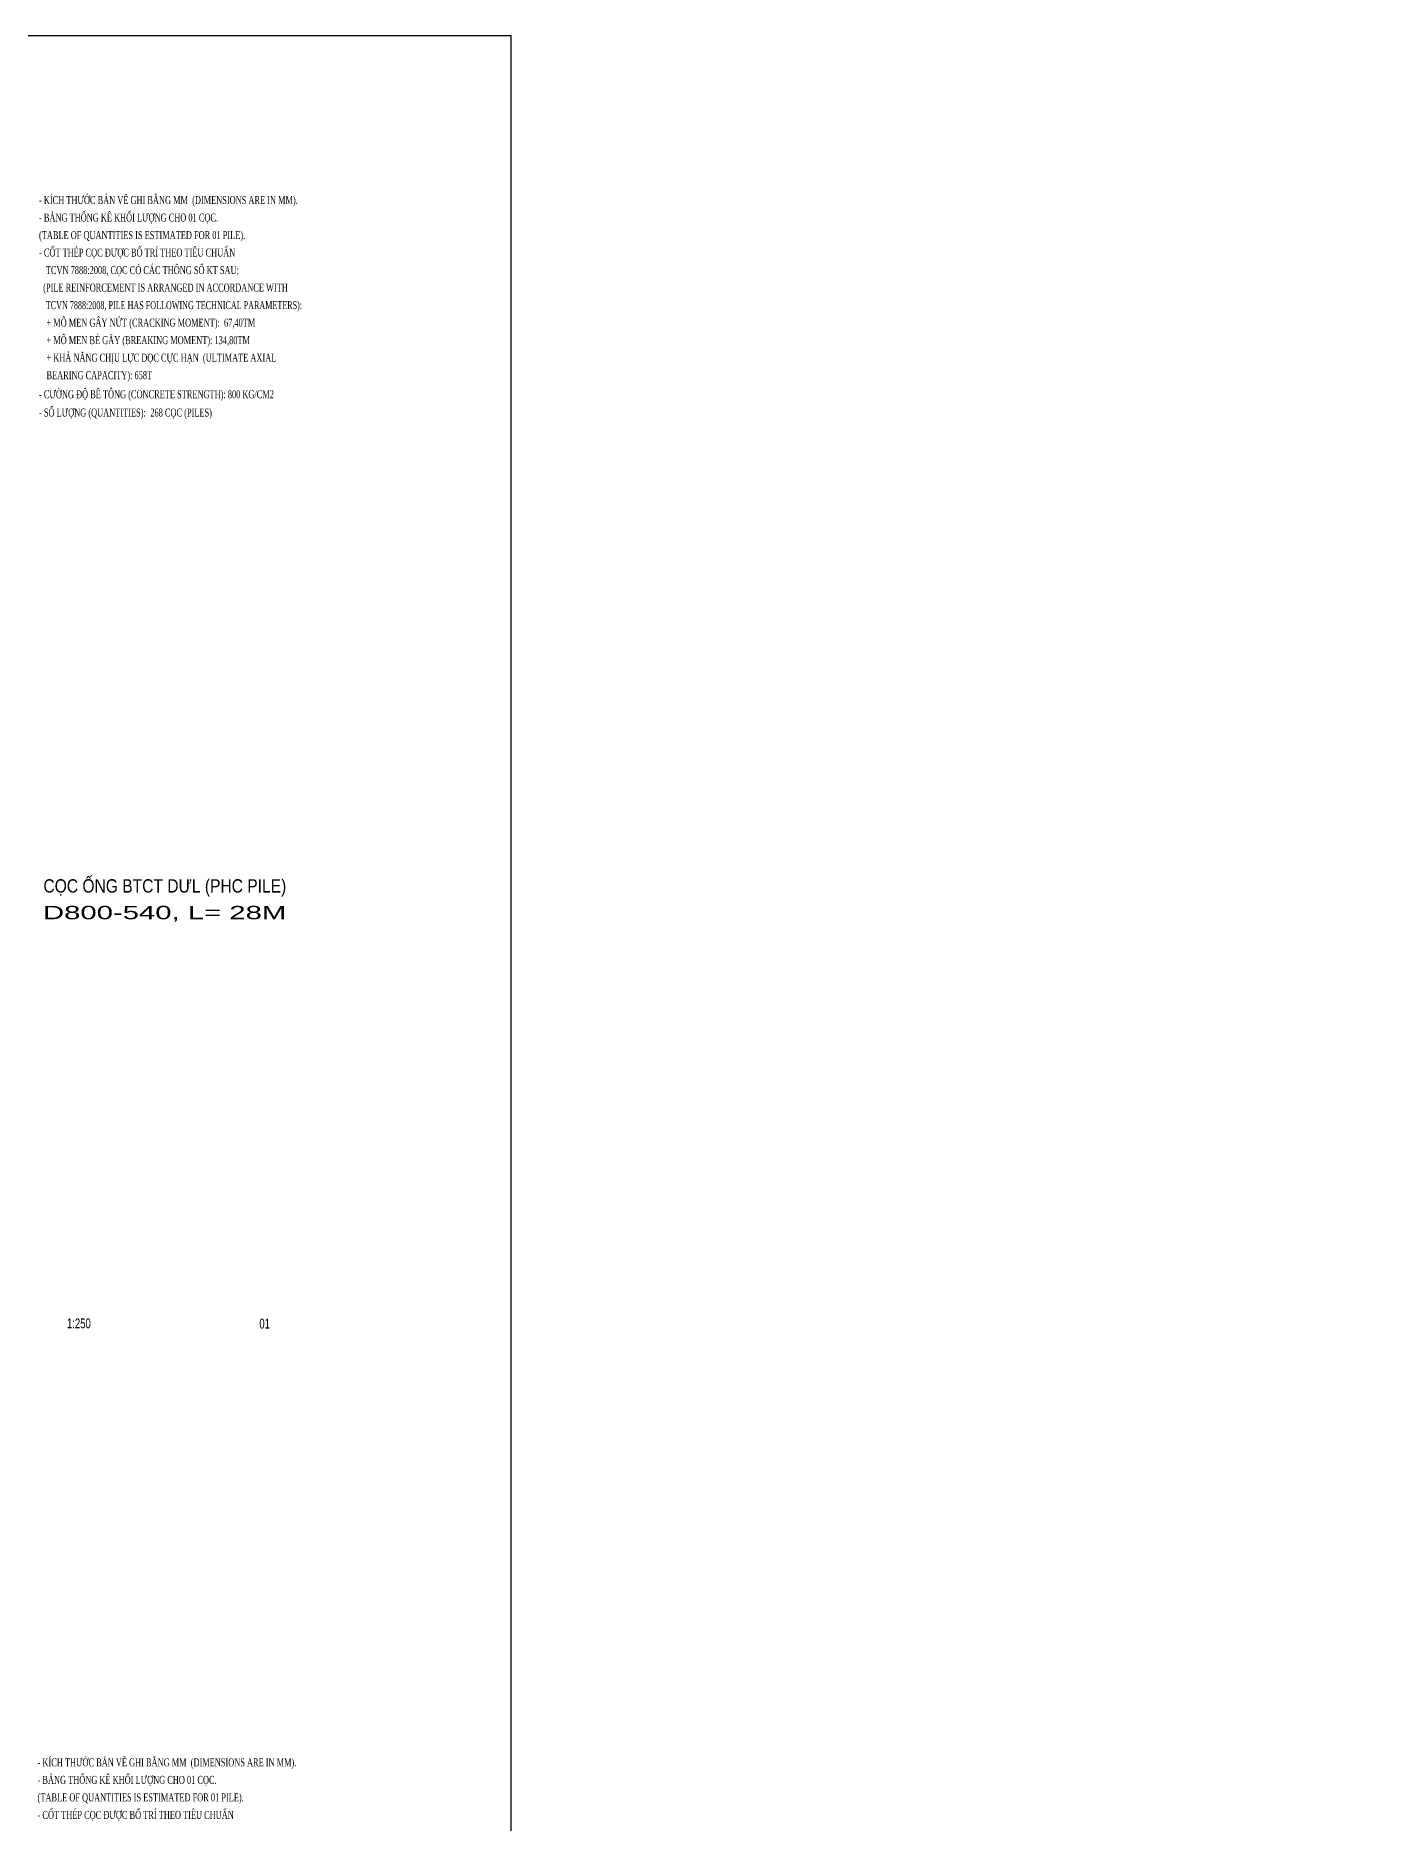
# Model space of a CAD drawing. Extents: x -687 to 808890, y -259 to 107959.
# Drawn here: x 776315 to 783882, y 96562 to 106614 of the extents above; entities that cross this region are included whole.
import ezdxf
from ezdxf.enums import TextEntityAlignment as Align

# ---------------------------------------------------------------- set-up
doc = ezdxf.new("R2010")
doc.units = 0
doc.header["$MEASUREMENT"] = 0
for name, color, linetype in [('Kich thuoc', 4, 'CONTINUOUS'), ('Text', 3, 'CONTINUOUS'), ('Thep chu', 1, 'CONTINUOUS')]:
    doc.layers.add(name, color=color, linetype=linetype)
doc.styles.add('CMB-2', font='Vhavanb.ttf', dxfattribs={"width": 1.5, "height": 2})
doc.styles.add('Kichthuoc', font='romans.shx', dxfattribs={"width": 0.6})
doc.styles.get("Standard").update_dxf_attribs({"font": 'vntimeh.shx', "width": 0.65})
doc.styles.add('Ten', font='Vharialn.ttf')

msp = doc.modelspace()

# ---------------------------------------------------------------- linework, layer by layer
at = {"layer": 'Thep chu'}
msp.add_lwpolyline([(766162.6, 62222.1), (778989.8, 62222.1), (778989.8, 106614), (766162.6, 106614)], close=True, dxfattribs=at)

# ---------------------------------------------------------------- texts
at = {"layer": 'Kich thuoc', "insert": (783881.8, 100933.6), "char_height": 11, "width": 46.472, "attachment_point": 1, "style": 'Kichthuoc'}
msp.add_mtext('\\A1;', dxfattribs=at)
at = {"layer": 'Text'}
for s, width, p in [('- kÝch th\xadíc b¶n vÏ ghi b»ng mm  (dimensions are in mm).', 0.65, (776333.6, 105667.6)), ('- b¶ng thèng kª khèi l\xadîng cho 01 cäc.', 0.65, (776333.6, 105569.1)), ('(table of quantities is estimated for 01 pile).', 0.65, (776333.6, 105470.6)), ('- cèt thÐp cäc ®\xadîc bè trÝ theo tiªu chuÈn  ', 0.65, (776333.6, 105372.1)), ('tcvn 7888:2008, cäc cã c¸c th«ng sè kt sau:', 0.65, (776372.1, 105273.6)), ('  (pile reinforcement is arranged in accordance with', 0.65, (776333.6, 105175.1)), ('tcvn 7888:2008, pile has following technical parameters):', 0.63, (776372.1, 105076.6)), ('+ m« men g©y nøt (cracking moment):  67,40tm', 0.65, (776375.7, 104978.1)), ('+ m« men bÎ g·y (breaking moment): 134,80tm', 0.65, (776375.7, 104879.6)), ('+ kh¶ n¨ng chÞu lùc däc cùc h¹n  (ultimate axial', 0.65, (776375.7, 104781.1)), ('bearing capacity): 658t', 0.65, (776375.7, 104682.6)), ('- c\xadêng ®é bª t«ng (concrete strength): 800 kg/cm2', 0.65, (776333.6, 104575.3)), ('- sè l\xadîng (quantities): ', 0.65, (776333.6, 104472.5)), ('268 cäc (piles)', 0.65, (776959.7, 104472.5)), ('- kÝch th\xadíc b¶n vÏ ghi b»ng mm  (dimensions are in mm).', 0.65, (776325.6, 96881.5)), ('- b¶ng thèng kª khèi l\xadîng cho 01 cäc.', 0.65, (776325.6, 96783)), ('(table of quantities is estimated for 01 pile).', 0.65, (776325.6, 96684.5)), ('- cèt thÐp cäc ®\xadîc bè trÝ theo tiªu chuÈn  ', 0.65, (776325.6, 96586))]:
    msp.add_text(s, height=45, dxfattribs=dict(at, width=width)).set_placement(p)
at = {"layer": 'Text', "color": 2, "style": 'CMB-2'}
for s, width, p, p2 in [('Cäc èng btct d\xadl (PhC Pile)', 0.910113, (776358.7, 101795.5), (777724.1, 101795.5)), ('D800-540, L= 28m', 1.608333, (776355.9, 101645.5), (777724.1, 101645.5))]:
    msp.add_text(s, height=75, dxfattribs=dict(at, width=width)).set_placement(p, p2, align=Align.FIT)
at = {"layer": 'Text', "color": 4, "style": 'Ten', "width": 0.85}
for s, p in [('1:250', (776557.9, 99345.4)), ('01', (777602.6, 99343.8))]:
    msp.add_text(s, height=55, dxfattribs=at).set_placement(p, align=Align.CENTER)

doc.saveas('drawing.dxf')
